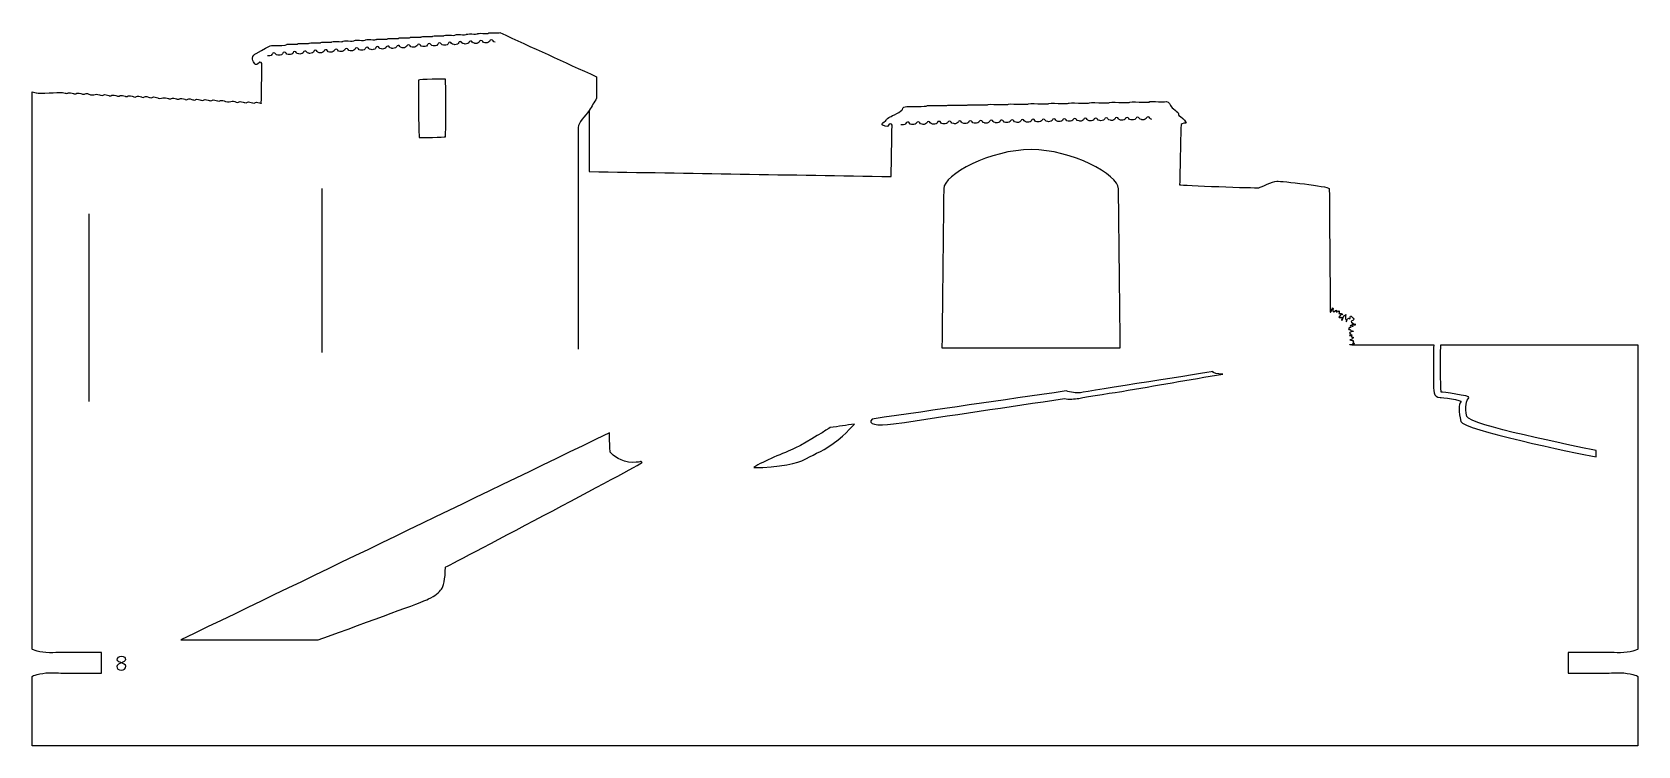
# Model space of a CAD drawing. Extents: x 0 to 1250, y 0 to 460.
# Drawn here: x 502.5 to 733.3, y 163.1 to 265.7 of the extents above; entities that cross this region are included whole.
import ezdxf

# ---------------------------------------------------------------- set-up
doc = ezdxf.new("R2010")
doc.units = 0
doc.header["$MEASUREMENT"] = 0
doc.layers.add('DEFAULT', color=18, linetype='CONTINUOUS')

msp = doc.modelspace()

# ---------------------------------------------------------------- linework, layer by layer
at = {"layer": 'DEFAULT', "color": 18}
for points in [[(544.14, 243.2), (544.14, 219.63)], [(510.63, 239.59), (510.63, 212.61)]]:
    msp.add_lwpolyline(points, dxfattribs=at)
at = {"layer": 'DEFAULT', "color": 1}
for points, knots in [([(728.32, 176.52), (728.66, 176.52), (729.44, 176.47), (730.82, 176.47), (732.2, 176.47), (733.32, 176.92), (733.32, 176.97), (733.32, 191.56), (733.32, 206.14), (733.32, 220.72), (723.87, 220.72), (714.43, 220.72), (704.98, 220.72), (704.95, 219.7), (704.94, 218.12), (704.95, 216.72), (704.97, 215.46), (705, 214.36), (705.04, 213.95), (705.04, 213.95), (709.39, 213.43), (709.04, 213.13), (708.69, 212.84), (708.39, 211.78), (708.75, 210.43), (709.06, 209.22), (724.12, 206.18), (727.32, 205.55), (727.32, 205.23), (727.32, 204.92), (727.32, 204.61), (724.04, 205.27), (708.2, 208.51), (707.88, 209.72), (707.53, 211.08), (707.53, 212.23), (707.88, 212.53), (708.23, 212.82), (704.89, 213.17), (704.89, 213.17), (703.89, 213.17), (703.94, 214.23), (703.94, 215.34), (703.94, 215.8), (703.94, 216.26), (703.94, 216.72), (703.93, 218.12), (703.94, 219.7), (703.97, 220.72), (700.15, 220.72), (696.33, 220.72), (692.51, 220.72), (692.46, 220.72), (692.41, 220.72), (692.37, 220.72), (692.32, 220.73), (692.27, 220.75), (692.22, 220.75), (692.09, 220.77), (691.85, 220.82), (691.89, 220.75), (691.89, 220.74), (691.89, 220.73), (691.9, 220.72), (692.05, 220.72), (692.21, 220.72), (692.37, 220.72), (692.44, 220.7), (692.5, 220.69), (692.51, 220.73), (692.52, 220.79), (692.49, 220.74), (692.45, 220.77), (692.41, 220.79), (692.22, 220.88), (692.29, 220.91), (692.37, 220.94), (692.68, 220.89), (692.6, 220.93), (692.51, 220.96), (692.44, 221.02), (692.37, 221.05), (692.29, 221.07), (692.57, 221.23), (692.48, 221.2), (692.39, 221.17), (692.31, 221.2), (692.34, 221.23), (692.38, 221.25), (692.49, 221.34), (692.41, 221.32), (692.33, 221.29), (692.45, 221.41), (692.37, 221.37), (692.27, 221.34), (691.83, 221.45), (691.91, 221.45), (692, 221.45), (692.17, 221.49), (692.28, 221.58), (692.38, 221.67), (692.45, 221.9), (692.33, 221.83), (692.22, 221.75), (692.19, 221.85), (692.14, 221.93), (692.09, 222.02), (692.29, 222.25), (692.2, 222.17), (692.1, 222.08), (692.09, 222.06), (691.93, 222.06), (691.78, 222.05), (691.97, 222.2), (692.03, 222.27), (692.08, 222.35), (691.89, 222.4), (691.84, 222.45), (691.79, 222.49), (692.01, 222.55), (692.08, 222.6), (692.14, 222.66), (692.19, 222.65), (692.38, 222.66), (692.57, 222.66), (692.28, 222.76), (692.14, 222.75), (691.99, 222.74), (692.06, 222.83), (691.99, 222.91), (691.92, 222.99), (691.87, 222.91), (691.75, 222.95), (691.62, 223), (691.75, 223.08), (691.79, 223.17), (691.83, 223.25), (692.04, 223.19), (692.06, 223.25), (692.08, 223.31), (691.99, 223.34), (691.96, 223.4), (691.93, 223.47), (692.05, 223.56), (692.13, 223.48), (692.2, 223.4), (692.46, 223.32), (692.32, 223.41), (692.17, 223.49), (692.17, 223.54), (692.18, 223.62), (692.18, 223.72), (692.28, 223.6), (692.49, 223.57), (692.7, 223.54), (692.69, 223.53), (692.68, 223.63), (692.68, 223.74), (692.74, 223.83), (692.61, 223.73), (692.49, 223.62), (692.12, 224), (692.1, 224.1), (692.09, 224.2), (692.32, 224.18), (692.36, 224.24), (692.4, 224.31), (692.49, 224.31), (692.47, 224.43), (692.46, 224.55), (692.09, 224.97), (692, 224.87), (691.91, 224.78), (691.94, 224.69), (691.95, 224.6), (691.95, 224.5), (691.95, 224.41), (691.79, 224.51), (691.64, 224.62), (691.79, 224.54), (691.66, 224.53), (691.54, 224.52), (691.45, 223.97), (691.38, 224.02), (691.31, 224.06), (691.51, 224.44), (691.43, 224.38), (691.35, 224.32), (691.34, 224.33), (691.29, 224.51), (691.25, 224.7), (691.28, 224.85), (691.33, 225.02), (691.37, 225.19), (691.19, 224.9), (691.11, 224.97), (691.02, 225.05), (690.89, 224.28), (690.76, 224.25), (690.64, 224.22), (690.84, 224.7), (690.75, 224.69), (690.65, 224.67), (690.27, 224.64), (690.33, 224.71), (690.39, 224.77), (690.64, 225.13), (690.8, 225.1), (690.97, 225.07), (690.86, 225.1), (690.77, 225.2), (690.68, 225.3), (690.65, 225.23), (690.47, 225.22), (690.29, 225.2), (690.35, 225.3), (690.38, 225.37), (690.41, 225.45), (690.36, 225.64), (690.31, 225.67), (690.28, 225.57), (690.07, 225.47), (689.96, 225.49), (689.85, 225.51), (690, 225.63), (690.1, 225.73), (690.01, 225.7), (689.92, 225.67), (689.82, 225.65), (689.78, 225.54), (689.7, 225.48), (689.59, 225.49), (689.48, 225.5), (689.43, 225.81), (689.5, 225.88), (689.58, 225.95), (689.41, 226.13), (689.42, 226.07), (689.43, 226.01), (689.46, 225.98), (689.35, 225.84), (689.25, 225.7), (689.27, 225.53), (689.19, 225.46), (689.16, 225.43), (689.13, 225.43), (689.1, 225.43), (689.05, 231.36), (689, 237.28), (688.96, 243.2), (688.78, 243.56), (682.08, 244.27), (681.42, 244.27), (680.76, 244.27), (679.23, 243.39), (678.82, 243.33), (678.41, 243.27), (667.66, 243.65), (667.44, 243.76), (667.44, 243.76), (667.61, 252.18), (667.66, 252.4), (667.7, 252.63), (668.43, 252.6), (668.37, 252.67), (668.3, 252.74), (668.06, 253.26), (667.57, 253.55), (667.09, 253.84), (667.4, 253.9), (667.22, 254.1), (667.04, 254.3), (666.07, 254.98), (666.07, 255.25), (666.07, 255.51), (665.61, 255.82), (665.28, 255.69), (664.95, 255.56), (662.91, 255.87), (663.09, 255.65), (663.16, 255.56), (660.11, 255.75), (660.18, 255.6), (660.22, 255.5), (657.2, 255.71), (657.27, 255.55), (657.31, 255.45), (654.29, 255.66), (654.36, 255.5), (654.4, 255.4), (651.38, 255.61), (651.45, 255.46), (651.49, 255.35), (648.47, 255.56), (648.54, 255.41), (648.58, 255.3), (645.56, 255.51), (645.63, 255.36), (645.67, 255.25), (642.65, 255.46), (642.72, 255.31), (642.75, 255.2), (639.74, 255.41), (639.81, 255.26), (639.85, 255.16), (636.83, 255.36), (636.9, 255.21), (636.94, 255.11), (633.92, 255.31), (633.99, 255.16), (634.03, 255.06), (631.01, 255.26), (631.08, 255.11), (631.15, 254.96), (628.57, 255.02), (628.24, 255.01), (627.91, 255), (627.64, 254.85), (627.6, 254.59), (627.55, 254.32), (626.05, 253.62), (625.81, 253.51), (625.57, 253.39), (625.28, 253.2), (625.24, 253.02), (625.19, 252.84), (624.7, 252.74), (624.64, 252.52), (624.57, 252.3), (625.59, 251.92), (625.59, 252.32), (625.59, 252.62), (626.1, 252.54), (626.1, 252.32), (626.05, 249.85), (626.01, 247.39), (625.97, 244.93), (611.5, 245.17), (597.03, 245.41), (582.57, 245.65), (582.57, 248.58), (582.57, 251.51), (582.57, 254.44), (582.92, 255.02), (583.27, 255.61), (583.63, 256.2), (583.62, 257.22), (583.61, 258.25), (583.6, 259.28), (578.97, 261.4), (574.34, 263.52), (569.7, 265.64), (569.73, 265.54), (568.05, 265.7), (568.09, 265.55), (568.12, 265.45), (566.44, 265.61), (566.48, 265.46), (566.51, 265.35), (564.83, 265.52), (564.87, 265.36), (564.89, 265.26), (563.21, 265.42), (563.26, 265.27), (563.28, 265.17), (561.6, 265.33), (561.64, 265.18), (561.67, 265.08), (559.99, 265.24), (560.03, 265.09), (560.05, 264.99), (558.37, 265.15), (558.42, 265), (558.44, 264.9), (556.76, 265.06), (556.81, 264.91), (556.83, 264.81), (555.15, 264.97), (555.2, 264.82), (555.22, 264.72), (553.54, 264.88), (553.58, 264.73), (553.6, 264.62), (551.92, 264.79), (551.97, 264.64), (551.99, 264.54), (550.31, 264.7), (550.36, 264.55), (550.38, 264.44), (548.7, 264.61), (548.74, 264.45), (548.77, 264.35), (547.09, 264.51), (547.13, 264.36), (547.16, 264.26), (545.48, 264.42), (545.52, 264.27), (545.54, 264.17), (543.86, 264.33), (543.91, 264.18), (543.93, 264.08), (542.25, 264.24), (542.29, 264.09), (542.32, 263.99), (540.64, 264.15), (540.68, 264), (540.7, 263.9), (539.02, 264.06), (539.07, 263.91), (539.11, 263.76), (537.68, 263.76), (537.5, 263.76), (536.73, 263.76), (537.04, 264.02), (534.68, 262.63), (534.48, 262.48), (534.16, 262.34), (534.16, 261.94), (534.16, 261.59), (534.51, 260.76), (534.87, 261.11), (535.43, 261.66), (535.52, 261.21), (535.52, 261), (535.49, 259.15), (535.45, 257.3), (535.42, 255.45), (535.41, 255.46), (535.4, 255.46), (535.39, 255.46), (535.39, 255.46), (534.97, 255.62), (534.73, 255.61), (534.49, 255.6), (534.53, 255.41), (534.21, 255.52), (534.21, 255.52), (533.79, 255.67), (533.56, 255.66), (533.32, 255.65), (533.36, 255.46), (533.04, 255.57), (533.04, 255.57), (532.61, 255.72), (532.38, 255.72), (532.14, 255.71), (532.18, 255.52), (531.86, 255.62), (531.86, 255.62), (531.44, 255.78), (531.21, 255.77), (530.97, 255.76), (530.66, 255.59), (530.34, 255.7), (530.34, 255.7), (529.93, 255.9), (529.69, 255.89), (529.46, 255.88), (529.5, 255.69), (529.17, 255.8), (529.17, 255.8), (528.75, 255.95), (528.52, 255.94), (528.28, 255.93), (528.32, 255.74), (528, 255.85), (528, 255.85), (527.58, 256.01), (527.34, 256), (527.11, 255.99), (527.15, 255.8), (526.82, 255.91), (526.82, 255.91), (526.4, 256.06), (526.17, 256.05), (525.93, 256.04), (525.97, 255.85), (525.65, 255.96), (525.65, 255.96), (525.23, 256.11), (524.99, 256.1), (524.76, 256.09), (524.8, 255.9), (524.48, 256.01), (524.48, 256.01), (524.05, 256.17), (523.82, 256.16), (523.58, 256.15), (523.62, 255.96), (523.3, 256.07), (523.3, 256.07), (522.88, 256.22), (522.64, 256.21), (522.4, 256.2), (522.45, 256.01), (522.13, 256.12), (522.13, 256.12), (521.7, 256.27), (521.47, 256.27), (521.23, 256.26), (520.92, 256.09), (520.6, 256.2), (520.6, 256.2), (520.19, 256.4), (519.95, 256.39), (519.72, 256.38), (519.76, 256.19), (519.44, 256.29), (519.44, 256.29), (519.01, 256.45), (518.78, 256.44), (518.54, 256.43), (518.58, 256.24), (518.26, 256.35), (518.26, 256.35), (517.84, 256.5), (517.6, 256.49), (517.37, 256.49), (517.41, 256.29), (517.09, 256.4), (517.09, 256.4), (516.66, 256.56), (516.43, 256.55), (516.19, 256.54), (516.23, 256.35), (515.91, 256.46), (515.91, 256.46), (515.49, 256.61), (515.25, 256.6), (515.02, 256.59), (515.06, 256.4), (514.74, 256.51), (514.74, 256.51), (514.31, 256.67), (514.08, 256.65), (513.84, 256.64), (513.88, 256.45), (513.56, 256.56), (513.56, 256.56), (513.14, 256.72), (512.9, 256.71), (512.67, 256.7), (512.71, 256.51), (512.39, 256.62), (512.39, 256.62), (511.96, 256.77), (511.73, 256.76), (511.49, 256.75), (511.18, 256.59), (510.86, 256.7), (510.86, 256.7), (510.45, 256.89), (510.22, 256.88), (509.98, 256.87), (510.02, 256.68), (509.7, 256.79), (509.7, 256.79), (509.27, 256.95), (509.04, 256.94), (508.8, 256.93), (508.79, 256.74), (508.47, 256.84), (508.47, 256.84), (508.05, 257), (507.81, 256.99), (507.57, 256.98), (507.62, 256.79), (507.3, 256.9), (507.3, 256.9), (506.87, 257.05), (506.64, 257.04), (506.4, 257.04), (503.44, 256.84), (503.12, 256.95), (503.12, 256.95), (502.71, 257.1), (502.47, 257.1), (502.47, 230.39), (502.47, 203.68), (502.47, 176.97), (502.47, 176.92), (503.59, 176.47), (504.97, 176.47), (506.36, 176.47), (507.13, 176.52), (507.47, 176.52), (509.14, 176.52), (510.81, 176.52), (512.47, 176.52), (512.47, 175.52), (512.47, 174.52), (512.47, 173.52), (510.81, 173.52), (509.14, 173.52), (507.47, 173.52), (507.13, 173.52), (506.36, 173.57), (504.97, 173.57), (503.59, 173.57), (502.47, 173.12), (502.47, 173.07), (502.47, 169.73), (502.47, 166.4), (502.47, 163.07), (579.42, 163.07), (656.37, 163.07), (733.32, 163.07), (733.32, 166.4), (733.32, 169.73), (733.32, 173.07), (733.32, 173.12), (732.2, 173.57), (730.82, 173.57), (729.44, 173.57), (728.66, 173.52), (728.32, 173.52), (726.65, 173.52), (724.98, 173.52), (723.32, 173.52), (723.32, 174.52), (723.32, 175.52), (723.32, 176.52), (724.98, 176.52), (726.65, 176.52), (728.32, 176.52)], [14.17, 14.17, 14.17, 14.17, 15.17, 15.17, 15.17, 16.17, 16.17, 16.17, 140.18, 140.18, 140.18, 220.51, 220.51, 220.51, 221.51, 221.51, 221.51, 222.51, 222.51, 222.51, 223.51, 223.51, 223.51, 224.51, 224.51, 224.51, 225.51, 225.51, 225.51, 228.18, 228.18, 228.18, 229.18, 229.18, 229.18, 230.18, 230.18, 230.18, 231.18, 231.18, 231.18, 232.18, 232.18, 232.18, 236.11, 236.11, 236.11, 237.11, 237.11, 237.11, 269.59, 269.59, 269.59, 270, 270, 270, 271, 271, 271, 272, 272, 272, 273, 273, 273, 274.33, 274.33, 274.33, 275.33, 275.33, 275.33, 276.33, 276.33, 276.33, 277.33, 277.33, 277.33, 278.33, 278.33, 278.33, 279.33, 279.33, 279.33, 280.33, 280.33, 280.33, 281.33, 281.33, 281.33, 282.33, 282.33, 282.33, 283.33, 283.33, 283.33, 284.33, 284.33, 284.33, 285.33, 285.33, 285.33, 286.33, 286.33, 286.33, 287.33, 287.33, 287.33, 288.33, 288.33, 288.33, 289.33, 289.33, 289.33, 290.33, 290.33, 290.33, 291.33, 291.33, 291.33, 292.33, 292.33, 292.33, 293.33, 293.33, 293.33, 294.33, 294.33, 294.33, 295.33, 295.33, 295.33, 296.33, 296.33, 296.33, 297.33, 297.33, 297.33, 298.33, 298.33, 298.33, 299.33, 299.33, 299.33, 300.33, 300.33, 300.33, 301.33, 301.33, 301.33, 302.33, 302.33, 302.33, 303.33, 303.33, 303.33, 304.33, 304.33, 304.33, 305.33, 305.33, 305.33, 306.33, 306.33, 306.33, 307.33, 307.33, 307.33, 308.33, 308.33, 308.33, 309.33, 309.33, 309.33, 310.33, 310.33, 310.33, 311.33, 311.33, 311.33, 312.33, 312.33, 312.33, 313.33, 313.33, 313.33, 314.33, 314.33, 314.33, 315.33, 315.33, 315.33, 316.33, 316.33, 316.33, 317.33, 317.33, 317.33, 318.33, 318.33, 318.33, 319.33, 319.33, 319.33, 320.33, 320.33, 320.33, 321.33, 321.33, 321.33, 322.33, 322.33, 322.33, 323.33, 323.33, 323.33, 324.33, 324.33, 324.33, 325.33, 325.33, 325.33, 326.33, 326.33, 326.33, 327.33, 327.33, 327.33, 328.33, 328.33, 328.33, 329.33, 329.33, 329.33, 330.33, 330.33, 330.33, 331.33, 331.33, 331.33, 332.33, 332.33, 332.33, 333.33, 333.33, 333.33, 334.33, 334.33, 334.33, 335.33, 335.33, 335.33, 336.33, 336.33, 336.33, 337.33, 337.33, 337.33, 338.33, 338.33, 338.33, 339.33, 339.33, 339.33, 340.33, 340.33, 340.33, 341.33, 341.33, 341.33, 342.33, 342.33, 342.33, 343.33, 343.33, 343.33, 344.33, 344.33, 344.33, 345.33, 345.33, 345.33, 346.33, 346.33, 346.33, 347.33, 347.33, 347.33, 348.33, 348.33, 348.33, 349.33, 349.33, 349.33, 350.33, 350.33, 350.33, 351.33, 351.33, 351.33, 352.33, 352.33, 352.33, 353.33, 353.33, 353.33, 354.33, 354.33, 354.33, 355.33, 355.33, 355.33, 356.33, 356.33, 356.33, 357.33, 357.33, 357.33, 358.33, 358.33, 358.33, 359.33, 359.33, 359.33, 360.33, 360.33, 360.33, 361.33, 361.33, 361.33, 362.33, 362.33, 362.33, 363.33, 363.33, 363.33, 364.33, 364.33, 364.33, 365.33, 365.33, 365.33, 390.23, 390.23, 390.23, 391.23, 391.23, 391.23, 392.23, 392.23, 392.23, 393.23, 393.23, 393.23, 394.23, 394.23, 394.23, 395.23, 395.23, 395.23, 396.23, 396.23, 396.23, 397.23, 397.23, 397.23, 398.23, 398.23, 398.23, 399.23, 399.23, 399.23, 400.23, 400.23, 400.23, 401.23, 401.23, 401.23, 402.23, 402.23, 402.23, 403.23, 403.23, 403.23, 404.23, 404.23, 404.23, 405.23, 405.23, 405.23, 406.23, 406.23, 406.23, 407.23, 407.23, 407.23, 408.23, 408.23, 408.23, 409.23, 409.23, 409.23, 410.23, 410.23, 410.23, 411.23, 411.23, 411.23, 412.23, 412.23, 412.23, 413.23, 413.23, 413.23, 414.23, 414.23, 414.23, 415.23, 415.23, 415.23, 416.23, 416.23, 416.23, 417.23, 417.23, 417.23, 418.23, 418.23, 418.23, 419.23, 419.23, 419.23, 420.23, 420.23, 420.23, 421.23, 421.23, 421.23, 422.23, 422.23, 422.23, 423.23, 423.23, 423.23, 424.23, 424.23, 424.23, 425.23, 425.23, 425.23, 426.23, 426.23, 426.23, 427.23, 427.23, 427.23, 428.23, 428.23, 428.23, 429.23, 429.23, 429.23, 430.23, 430.23, 430.23, 431.23, 431.23, 431.23, 432.23, 432.23, 432.23, 433.23, 433.23, 433.23, 434.23, 434.23, 434.23, 435.23, 435.23, 435.23, 436.23, 436.23, 436.23, 437.23, 437.23, 437.23, 438.23, 438.23, 438.23, 439.23, 439.23, 439.23, 440.23, 440.23, 440.23, 441.23, 441.23, 441.23, 442.23, 442.23, 442.23, 443.23, 443.23, 443.23, 444.23, 444.23, 444.23, 445.23, 445.23, 445.23, 446.23, 446.23, 446.23, 447.23, 447.23, 447.23, 448.23, 448.23, 448.23, 449.23, 449.23, 449.23, 450.23, 450.23, 450.23, 451.23, 451.23, 451.23, 452.23, 452.23, 452.23, 453.23, 453.23, 453.23, 454.23, 454.23, 454.23, 455.23, 455.23, 455.23, 456.23, 456.23, 456.23, 457.23, 457.23, 457.23, 458.23, 458.23, 458.23, 459.23, 459.23, 459.23, 460.23, 460.23, 460.23, 461.23, 461.23, 461.23, 462.23, 462.23, 462.23, 463.23, 463.23, 463.23, 464.23, 464.23, 464.23, 465.23, 465.23, 465.23, 466.23, 466.23, 466.23, 467.23, 467.23, 467.23, 468.23, 468.23, 468.23, 695.36, 695.36, 695.36, 696.36, 696.36, 696.36, 697.36, 697.36, 697.36, 711.53, 711.53, 711.53, 720.03, 720.03, 720.03, 734.2, 734.2, 734.2, 735.2, 735.2, 735.2, 736.2, 736.2, 736.2, 764.54, 764.54, 764.54, 1418.91, 1418.91, 1418.91, 1447.25, 1447.25, 1447.25, 1448.25, 1448.25, 1448.25, 1449.25, 1449.25, 1449.25, 1463.42, 1463.42, 1463.42, 1471.92, 1471.92, 1471.92, 1486.09, 1486.09, 1486.09, 1486.09]), ([(558.04, 258.81), (558.09, 258.87), (561.83, 259), (561.9, 258.94), (561.97, 258.88), (561.96, 250.75), (561.9, 250.66), (561.84, 250.57), (558.18, 250.5), (558.12, 250.56), (558.06, 250.62), (557.93, 258.69), (558.04, 258.81)], [0, 0, 0, 0, 1, 1, 1, 2, 2, 2, 3, 3, 3, 4, 4, 4, 4]), ([(633.52, 243.18), (633.52, 245.2), (640.27, 248.81), (646.08, 248.81), (651.9, 248.81), (658.65, 245.2), (658.65, 243.18), (658.73, 235.55), (658.82, 227.93), (658.9, 220.31), (650.36, 220.31), (641.81, 220.31), (633.27, 220.31), (633.35, 227.93), (633.44, 235.55), (633.52, 243.18)], [0, 0, 0, 0, 1, 1, 1, 2, 2, 2, 66.833998, 66.833998, 66.833998, 139.493998, 139.493998, 139.493998, 204.327996, 204.327996, 204.327996, 204.327996]), ([(659.13, 214.04), (658.8, 213.99), (654.02, 213.28), (652.95, 213.04), (652.39, 212.99), (651.47, 212.78), (650.9, 213.02), (642.71, 211.8), (634.52, 210.58), (626.33, 209.36), (623.88, 209.02), (622.47, 209.33), (623.24, 210.06), (632.54, 211.41), (641.84, 212.76), (651.14, 214.11), (651.71, 213.87), (652.63, 213.79), (653.19, 213.84), (654.27, 214.08), (671.96, 216.84), (672.22, 216.88), (672.22, 216.69), (672.85, 216.53), (673.63, 216.53), (668.8, 215.7), (663.96, 214.87), (659.13, 214.04)], [1, 1, 1, 1, 2, 2, 2, 3, 3, 3, 4, 4, 4, 5, 5, 5, 6, 6, 6, 7, 7, 7, 8, 8, 8, 9, 9, 9, 10, 10, 10, 10]), ([(561.89, 188.76), (561.89, 187.03), (561.55, 185.89), (561.33, 185.62), (560.99, 185.13), (560.43, 184.64), (559.46, 184.19), (558.4, 183.7), (551.49, 181.16), (543.6, 178.31), (537.02, 178.31), (530.43, 178.31), (523.85, 178.31), (544.39, 188.23), (564.94, 198.15), (585.48, 208.08), (585.5, 206.41), (585.53, 205.36), (585.59, 205.28), (585.95, 204.87), (587.15, 203.84), (588.8, 203.84), (590.44, 203.84), (589.74, 204.12), (590.18, 203.84), (590.06, 203.52), (561.89, 188.76), (561.89, 188.76)], [1, 1, 1, 1, 2, 2, 2, 3, 3, 3, 4, 4, 4, 59.98, 59.98, 59.98, 60.98, 60.98, 60.98, 61.98, 61.98, 61.98, 62.98, 62.98, 62.98, 63.98, 63.98, 63.98, 64.98, 64.98, 64.98, 64.98]), ([(616.85, 206.01), (615.5, 205.19), (613.81, 204.45), (613.13, 204.06), (613.15, 203.96), (609.59, 202.98), (606.25, 203.1), (607.53, 204.06), (610.67, 205.17), (612.11, 205.86), (614.23, 206.87), (616.93, 208.7), (617.22, 208.84), (618.38, 209), (619.55, 209.17), (620.71, 209.33), (620.45, 209.16), (619.05, 207.34), (616.85, 206.01)], [0, 0, 0, 0, 1, 1, 1, 2, 2, 2, 3, 3, 3, 4, 4, 4, 5, 5, 5, 6, 6, 6, 6])]:
    msp.add_open_spline(points, degree=3, knots=knots, dxfattribs=at)
at = {"layer": 'DEFAULT', "color": 18}
for points, knots in [([(569.05, 264.27), (568.69, 264.25), (568.77, 264.63), (568.48, 264.6), (568.2, 264.56), (568.34, 264.38), (568.09, 264.24), (567.83, 264.11), (567.55, 264.18), (567.55, 264.18), (567.2, 264.16), (567.28, 264.54), (566.99, 264.51), (566.71, 264.47), (566.85, 264.29), (566.6, 264.15), (566.34, 264.02), (566.06, 264.09), (566.06, 264.09), (565.71, 264.07), (565.78, 264.45), (565.5, 264.42), (565.22, 264.39), (565.36, 264.2), (565.11, 264.06), (564.85, 263.93), (564.57, 264), (564.57, 264), (564.22, 263.98), (564.29, 264.36), (564.01, 264.33), (563.73, 264.3), (563.87, 264.11), (563.61, 263.97), (563.37, 263.84), (563.1, 263.91), (563.1, 263.91), (562.74, 263.9), (562.81, 264.27), (562.53, 264.24), (562.25, 264.21), (562.39, 264.02), (562.14, 263.88), (561.88, 263.75), (561.6, 263.82), (561.6, 263.82), (561.25, 263.81), (561.33, 264.18), (561.04, 264.15), (560.76, 264.12), (560.9, 263.93), (560.64, 263.79), (560.39, 263.66), (560.11, 263.73), (560.11, 263.73), (559.76, 263.72), (559.83, 264.1), (559.55, 264.06), (559.27, 264.03), (559.41, 263.84), (559.16, 263.7), (558.9, 263.57), (558.62, 263.64), (558.62, 263.64), (558.27, 263.63), (558.34, 264.01), (558.06, 263.97), (557.78, 263.94), (557.92, 263.75), (557.66, 263.61), (557.41, 263.48), (557.13, 263.55), (557.13, 263.55), (556.78, 263.54), (556.85, 263.92), (556.57, 263.88), (556.29, 263.85), (556.43, 263.66), (556.17, 263.52), (555.93, 263.39), (555.65, 263.46), (555.65, 263.46), (555.3, 263.45), (555.37, 263.83), (555.09, 263.79), (554.81, 263.76), (554.95, 263.57), (554.69, 263.44), (554.44, 263.3), (554.16, 263.37), (554.16, 263.37), (553.81, 263.36), (553.88, 263.74), (553.6, 263.7), (553.32, 263.67), (553.46, 263.48), (553.2, 263.35), (552.95, 263.21), (552.67, 263.28), (552.67, 263.28), (552.32, 263.27), (552.39, 263.65), (552.11, 263.61), (551.83, 263.58), (551.97, 263.39), (551.72, 263.26), (551.46, 263.12), (551.18, 263.19), (551.18, 263.19), (550.83, 263.18), (550.9, 263.56), (550.62, 263.52), (550.34, 263.49), (550.47, 263.3), (550.22, 263.17), (549.97, 263.03), (549.69, 263.1), (549.69, 263.1), (549.34, 263.09), (549.41, 263.47), (549.13, 263.43), (548.84, 263.4), (548.99, 263.21), (548.73, 263.08), (548.48, 262.94), (548.21, 263.01), (548.21, 263.01), (547.86, 263), (547.93, 263.38), (547.65, 263.35), (547.37, 263.31), (547.51, 263.12), (547.25, 262.99), (547, 262.86), (546.72, 262.92), (546.72, 262.92), (546.37, 262.91), (546.44, 263.29), (546.16, 263.25), (545.88, 263.22), (546.02, 263.03), (545.76, 262.9), (545.51, 262.76), (545.23, 262.83), (545.23, 262.83), (544.88, 262.82), (544.95, 263.2), (544.67, 263.17), (544.39, 263.13), (544.53, 262.94), (544.27, 262.81), (544.02, 262.67), (543.74, 262.74), (543.74, 262.74), (543.39, 262.73), (543.46, 263.11), (543.18, 263.08), (542.89, 263.04), (543.03, 262.85), (542.78, 262.72), (542.53, 262.58), (542.25, 262.65), (542.25, 262.65), (541.9, 262.64), (541.97, 263.02), (541.69, 262.98), (541.4, 262.95), (541.55, 262.76), (541.29, 262.63), (541.04, 262.5), (540.77, 262.57), (540.77, 262.57), (540.42, 262.55), (540.49, 262.93), (540.21, 262.9), (539.93, 262.86), (540.07, 262.67), (539.81, 262.54), (539.56, 262.41), (539.28, 262.48), (539.28, 262.48), (538.93, 262.46), (539, 262.84), (538.72, 262.81), (538.44, 262.77), (538.58, 262.58), (538.32, 262.45), (538.07, 262.32), (537.79, 262.39), (537.79, 262.39), (537.44, 262.37), (537.51, 262.75), (537.23, 262.72), (536.94, 262.68), (537.08, 262.49), (536.83, 262.36), (536.58, 262.23), (536.3, 262.3), (536.3, 262.3)], [0, 0, 0, 0, 1, 1, 1, 2, 2, 2, 3, 3, 3, 4, 4, 4, 5, 5, 5, 6, 6, 6, 7, 7, 7, 8, 8, 8, 9, 9, 9, 10, 10, 10, 11, 11, 11, 12, 12, 12, 13, 13, 13, 14, 14, 14, 15, 15, 15, 16, 16, 16, 17, 17, 17, 18, 18, 18, 19, 19, 19, 20, 20, 20, 21, 21, 21, 22, 22, 22, 23, 23, 23, 24, 24, 24, 25, 25, 25, 26, 26, 26, 27, 27, 27, 28, 28, 28, 29, 29, 29, 30, 30, 30, 31, 31, 31, 32, 32, 32, 33, 33, 33, 34, 34, 34, 35, 35, 35, 36, 36, 36, 37, 37, 37, 38, 38, 38, 39, 39, 39, 40, 40, 40, 41, 41, 41, 42, 42, 42, 43, 43, 43, 44, 44, 44, 45, 45, 45, 46, 46, 46, 47, 47, 47, 48, 48, 48, 49, 49, 49, 50, 50, 50, 51, 51, 51, 52, 52, 52, 53, 53, 53, 54, 54, 54, 55, 55, 55, 56, 56, 56, 57, 57, 57, 58, 58, 58, 59, 59, 59, 60, 60, 60, 61, 61, 61, 62, 62, 62, 63, 63, 63, 64, 64, 64, 65, 65, 65, 66, 66, 66, 66]), ([(582.57, 254.43), (581.95, 253.56), (580.99, 252.74), (580.99, 251.97), (580.99, 241.35), (580.99, 230.73), (580.99, 220.1)], [0, 0, 0, 0, 1, 1, 1, 91.334, 91.334, 91.334, 91.334]), ([(663.45, 253.15), (663.09, 253.15), (663.19, 253.53), (662.9, 253.51), (662.61, 253.48), (662.75, 253.29), (662.48, 253.16), (662.22, 253.04), (661.95, 253.12), (661.95, 253.12), (661.59, 253.12), (661.68, 253.5), (661.39, 253.47), (661.11, 253.45), (661.24, 253.26), (660.98, 253.13), (660.72, 253.01), (660.44, 253.09), (660.44, 253.09), (660.09, 253.09), (660.17, 253.46), (659.89, 253.44), (659.6, 253.42), (659.73, 253.22), (659.48, 253.1), (659.21, 252.98), (658.93, 253.06), (658.93, 253.06), (658.58, 253.06), (658.67, 253.43), (658.38, 253.41), (658.09, 253.39), (658.23, 253.19), (657.97, 253.07), (657.72, 252.95), (657.44, 253.03), (657.44, 253.03), (657.09, 253.03), (657.18, 253.4), (656.89, 253.38), (656.61, 253.36), (656.74, 253.16), (656.48, 253.04), (656.22, 252.91), (655.94, 252.99), (655.94, 252.99), (655.58, 252.99), (655.67, 253.37), (655.39, 253.35), (655.1, 253.32), (655.23, 253.13), (654.97, 253.01), (654.71, 252.88), (654.43, 252.96), (654.43, 252.96), (654.08, 252.96), (654.17, 253.34), (653.88, 253.31), (653.59, 253.29), (653.73, 253.1), (653.47, 252.97), (653.21, 252.85), (652.93, 252.93), (652.93, 252.93), (652.57, 252.93), (652.66, 253.31), (652.37, 253.28), (652.09, 253.26), (652.22, 253.06), (651.96, 252.94), (651.7, 252.82), (651.42, 252.9), (651.42, 252.9), (651.07, 252.9), (651.16, 253.27), (650.87, 253.25), (650.58, 253.23), (650.72, 253.03), (650.46, 252.91), (650.2, 252.79), (649.93, 252.87), (649.93, 252.87), (649.57, 252.87), (649.66, 253.24), (649.38, 253.22), (649.09, 253.2), (649.23, 253), (648.96, 252.88), (648.71, 252.76), (648.43, 252.84), (648.43, 252.84), (648.07, 252.83), (648.16, 253.21), (647.87, 253.19), (647.59, 253.16), (647.72, 252.97), (647.46, 252.85), (647.2, 252.72), (646.92, 252.8), (646.92, 252.8), (646.57, 252.8), (646.65, 253.18), (646.37, 253.16), (646.08, 253.13), (646.21, 252.94), (645.96, 252.81), (645.69, 252.69), (645.41, 252.77), (645.41, 252.77), (645.06, 252.77), (645.15, 253.15), (644.86, 253.12), (644.58, 253.1), (644.71, 252.91), (644.45, 252.78), (644.19, 252.66), (643.91, 252.74), (643.91, 252.74), (643.56, 252.74), (643.64, 253.11), (643.36, 253.09), (643.07, 253.07), (643.21, 252.87), (642.94, 252.75), (642.69, 252.63), (642.42, 252.71), (642.42, 252.71), (642.06, 252.71), (642.15, 253.08), (641.87, 253.06), (641.58, 253.04), (641.71, 252.84), (641.45, 252.72), (641.19, 252.6), (640.91, 252.68), (640.91, 252.68), (640.56, 252.68), (640.65, 253.05), (640.36, 253.03), (640.07, 253.01), (640.21, 252.81), (639.95, 252.69), (639.69, 252.56), (639.41, 252.64), (639.41, 252.64), (639.05, 252.64), (639.14, 253.02), (638.85, 253), (638.57, 252.97), (638.7, 252.78), (638.44, 252.66), (638.18, 252.53), (637.9, 252.61), (637.9, 252.61), (637.55, 252.61), (637.64, 252.99), (637.35, 252.96), (637.06, 252.94), (637.2, 252.75), (636.94, 252.62), (636.68, 252.5), (636.4, 252.58), (636.4, 252.58), (636.04, 252.58), (636.13, 252.96), (635.84, 252.93), (635.56, 252.91), (635.69, 252.71), (635.43, 252.59), (635.18, 252.47), (634.91, 252.55), (634.91, 252.55), (634.55, 252.55), (634.64, 252.92), (634.35, 252.9), (634.07, 252.88), (634.2, 252.68), (633.94, 252.56), (633.68, 252.44), (633.4, 252.52), (633.4, 252.52), (633.04, 252.52), (633.13, 252.89), (632.85, 252.87), (632.56, 252.85), (632.69, 252.65), (632.43, 252.53), (632.17, 252.4), (631.9, 252.48), (631.9, 252.48), (631.54, 252.48), (631.63, 252.86), (631.34, 252.84), (631.06, 252.81), (631.19, 252.62), (630.93, 252.5), (630.67, 252.37), (630.39, 252.45), (630.39, 252.45), (630.04, 252.45), (630.12, 252.83), (629.84, 252.81), (629.55, 252.78), (629.68, 252.59), (629.42, 252.46), (629.16, 252.34), (628.88, 252.42), (628.88, 252.42), (628.53, 252.42), (628.62, 252.8), (628.33, 252.77), (628.04, 252.75), (628.18, 252.56), (627.92, 252.43), (627.66, 252.31), (627.38, 252.39), (627.38, 252.39)], [0, 0, 0, 0, 1, 1, 1, 2, 2, 2, 3, 3, 3, 4, 4, 4, 5, 5, 5, 6, 6, 6, 7, 7, 7, 8, 8, 8, 9, 9, 9, 10, 10, 10, 11, 11, 11, 12, 12, 12, 13, 13, 13, 14, 14, 14, 15, 15, 15, 16, 16, 16, 17, 17, 17, 18, 18, 18, 19, 19, 19, 20, 20, 20, 21, 21, 21, 22, 22, 22, 23, 23, 23, 24, 24, 24, 25, 25, 25, 26, 26, 26, 27, 27, 27, 28, 28, 28, 29, 29, 29, 30, 30, 30, 31, 31, 31, 32, 32, 32, 33, 33, 33, 34, 34, 34, 35, 35, 35, 36, 36, 36, 37, 37, 37, 38, 38, 38, 39, 39, 39, 40, 40, 40, 41, 41, 41, 42, 42, 42, 43, 43, 43, 44, 44, 44, 45, 45, 45, 46, 46, 46, 47, 47, 47, 48, 48, 48, 49, 49, 49, 50, 50, 50, 51, 51, 51, 52, 52, 52, 53, 53, 53, 54, 54, 54, 55, 55, 55, 56, 56, 56, 57, 57, 57, 58, 58, 58, 59, 59, 59, 60, 60, 60, 61, 61, 61, 62, 62, 62, 63, 63, 63, 64, 64, 64, 65, 65, 65, 66, 66, 66, 67, 67, 67, 68, 68, 68, 69, 69, 69, 70, 70, 70, 71, 71, 71, 72, 72, 72, 72]), ([(515.3, 175.02), (515.54, 175.13), (515.89, 175.25), (515.89, 175.48), (515.89, 175.73), (515.7, 175.96), (515.32, 175.96), (514.98, 175.96), (514.72, 175.75), (514.72, 175.44), (514.72, 175.2), (515.08, 175.12), (515.3, 175.02)], [0, 0, 0, 0, 1, 1, 1, 2, 2, 2, 3, 3, 3, 4, 4, 4, 4]), ([(515.3, 175.02), (515.54, 174.92), (515.96, 174.75), (515.96, 174.51), (515.96, 174.18), (515.67, 173.95), (515.3, 173.95), (514.89, 173.95), (514.64, 174.19), (514.64, 174.48), (514.64, 174.72), (515.06, 174.92), (515.3, 175.02)], [0, 0, 0, 0, 1, 1, 1, 2, 2, 2, 3, 3, 3, 4, 4, 4, 4])]:
    msp.add_open_spline(points, degree=3, knots=knots, dxfattribs=at)

doc.saveas('drawing.dxf')
